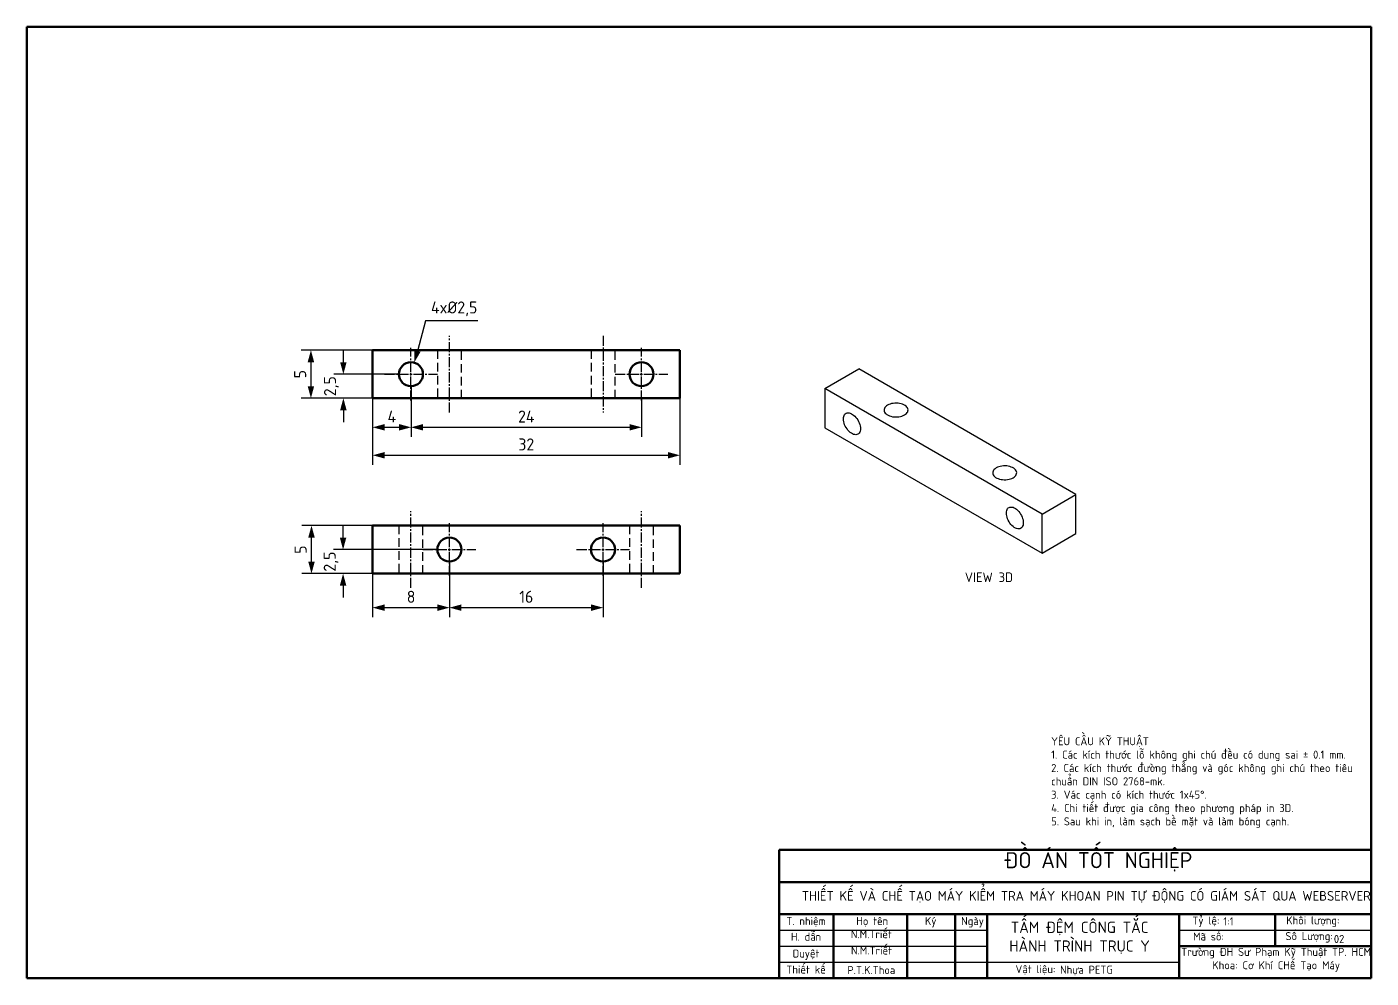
# Model space of a CAD drawing. Header units: millimetres. Extents: x -190 to 12889, y -227 to 3957.
# Drawn here: x 2489.5 to 2629.5, y 62.1 to 161.1 of the extents above; entities that cross this region are included whole.
import ezdxf

# ---------------------------------------------------------------- set-up
doc = ezdxf.new("R2010")
doc.units = ezdxf.units.MM
doc.header["$LTSCALE"] = 0.7
doc.header["$PDMODE"] = 35
doc.header["$PDSIZE"] = -4
doc.linetypes.add('CENTER2', pattern=[1.125, 0.75, -0.125, 0.125, -0.125])
doc.linetypes.add('HIDDEN', pattern=[9.525, 6.35, -3.175])
doc.layers.get('0').update_dxf_attribs({"color": 255})
for name, color, linetype, lineweight in [('AM_5', 10, 'Continuous', 25), ('AMC_Contour', 7, 'Continuous', 50), ('CON', 7, 'Continuous', 50), ('DIM', 94, 'Continuous', 25), ('KHUNGBV', 5, 'Continuous', 70), ('TEXT', 7, 'Continuous', 25)]:
    doc.layers.add(name, color=color, linetype=linetype, lineweight=lineweight)
doc.styles.add('TCVN-7284', font='tcvn+7284-2003r.ttf')
doc.dimstyles.new('TCVN_ISO-25_RadiusDia', dxfattribs={"dimtxt": 2.5, "dimasz": 2.5, "dimexe": 2, "dimexo": 0, "dimgap": 1, "dimtad": 1, "dimtoh": 1, "dimtxsty": 'TCVN-7284', "dimblk": 'Arrow', "dimcen": 0, "dimclrd": 256, "dimclre": 256, "dimclrt": 256, "dimadec": 0, "dimazin": 0, "dimtfac": 1, "dimtofl": 0, "dimtmove": 1, "dimatfit": 0, "dimldrblk": 'Arrow', "dimfxl": 1, "dimlwd": -1, "dimlwe": -1, "dimarcsym": 0})

# ---------------------------------------------------------------- blocks, each defined once
blk = doc.blocks.new('KHUNG_A3')
at = {"layer": 'CON', "color": 8, "linetype": 'Continuous', "ltscale": 0.66}
for p, q in [((296.71, 84.61), (296.71, 44.61)), ((296.71, 84.61), (481.71, 84.61)), ((296.71, 74.61), (481.71, 74.61)), ((296.71, 64.61), (481.71, 64.61)), ((313.71, 64.61), (313.71, 44.61)), ((336.71, 64.61), (336.71, 44.61)), ((351.71, 64.61), (351.71, 44.61)), ((361.71, 64.61), (361.71, 44.61)), ((421.71, 44.61), (421.71, 64.61)), ((451.71, 54.61), (451.71, 64.61)), ((421.71, 54.61), (481.71, 54.61))]:
    blk.add_line(p, q, dxfattribs=at)
at = {"layer": 'DIM', "color": 8, "linetype": 'Continuous', "ltscale": 0.66}
for p, q in [((296.71, 59.61), (361.71, 59.61)), ((421.71, 59.61), (481.71, 59.61)), ((296.71, 54.61), (361.71, 54.61)), ((296.71, 49.61), (421.71, 49.61))]:
    blk.add_line(p, q, dxfattribs=at)
at = {"layer": 'KHUNGBV', "color": 8, "linetype": 'Continuous', "ltscale": 0.66}
for p, q in [((481.71, 341.61), (61.71, 341.61)), ((61.71, 341.61), (61.71, 44.61)), ((481.71, 44.61), (481.71, 341.61)), ((61.71, 44.61), (481.71, 44.61))]:
    blk.add_line(p, q, dxfattribs=at)
at = {"color": 255, "attachment_point": 1, "style": 'TCVN-7284'}
for s, width, insert, char_height in [('{\\W1.485708; }ĐỒ ÁN TỐT NGHIỆP', 65.6643, (362.61, 83.93), 5), ('\\pxqc;T. nhiệm', 16.8827, (296.71, 63.68), 2.5), ('{\\W2.460912; }Họ tên', 16.8827, (317.11, 63.68), 2.5), ('{\\W4.544245; }Ký', 16.8827, (335.42, 63.68), 2.5), ('{\\W1.017842; }Ngày', 9.8035, (352.08, 63.68), 2.5), ('\\pxqc;Tỷ lệ:', 9.8035, (425.19, 63.83), 2.5), ('\\pxqc;Khối lượng:', 20.0073, (453.51, 63.88), 2.5), ('\\pxqc;H. dẫn', 16.8827, (296.71, 58.76), 2.5), ('\\pxqc;N.M.Triết', 16.8827, (317.11, 59.57), 2.5), ('{\\W0.286782; }Mã số:', 12.5818, (425.56, 58.85), 2.5), ('\\pxqc;Số Lượng:', 17.9691, (453.36, 58.98), 2.5), ('\\pxqc;N.M.Triết', 16.8827, (317.16, 54.47), 2.5), ('\\pxqc;Duyệt', 16.8827, (296.71, 53.54), 2.5), ('{\\W0.981773; }Trường ĐH Sư Phạm Kỹ Thuật TP. HCM\\P{\\W7.398439; }Khoa: Cơ Khí CHế Tạo Máy ', 61.6953, (420.88, 54.04), 2.5), ('\\pxqc;Thiết kế', 16.8827, (296.71, 48.52), 2.5), ('\\pxqc;P.T.K.Thoa', 16.8827, (317.11, 48.37), 2.5), ('\\pxi-3,l3,qc,t3;Vật liệu:', 59.8171, (346.92, 48.66), 2.5)]:
    blk.add_mtext_dynamic_manual_height_columns(s, width=width, gutter_width=88.6, heights=[0], dxfattribs=dict(at, insert=insert, char_height=char_height))
at = {"color": 255, "insert": (303.83, 71.79), "char_height": 3, "width": 178.521, "attachment_point": 1, "style": 'TCVN-7284'}
blk.add_mtext('THIẾT KẾ VÀ CHẾ TẠO MÁY KIỂM TRA MÁY KHOAN PIN TỰ ĐỘNG CÓ GIÁM SÁT QUA WEBSERVER\\P', dxfattribs=at)
blk = doc.blocks.new('*U205')
at = {"layer": 'AM_5', "color": 0, "linetype": 'CENTER2', "ltscale": 2, "transparency": 16777216}
for p, q in [((0, 0.25), (0, 2.75)), ((-2.75, 0), (-0.25, 0)), ((0.25, 0), (2.75, 0)), ((0, -2.75), (0, -0.25))]:
    blk.add_line(p, q, dxfattribs=at)
at = {"layer": 'AM_5', "color": 0, "linetype": 'Continuous', "ltscale": 2, "transparency": 16777216}
for p, q in [((-0.125, 0), (0.125, 0)), ((0, -0.125), (0, 0.125))]:
    blk.add_line(p, q, dxfattribs=at)
blk = doc.blocks.new('*U206')
at = {"layer": 'AM_5', "color": 0, "linetype": 'CENTER2', "ltscale": 2, "transparency": 16777216}
for p, q in [((0, 0.25), (0, 2.75)), ((-2.75, 0), (-0.25, 0)), ((0.25, 0), (2.75, 0)), ((0, -2.75), (0, -0.25))]:
    blk.add_line(p, q, dxfattribs=at)
at = {"layer": 'AM_5', "color": 0, "linetype": 'Continuous', "ltscale": 2, "transparency": 16777216}
for p, q in [((-0.125, 0), (0.125, 0)), ((0, -0.125), (0, 0.125))]:
    blk.add_line(p, q, dxfattribs=at)
blk = doc.blocks.new('*U207')
at = {"layer": 'AM_5', "color": 0, "linetype": 'CENTER2', "ltscale": 2, "transparency": 16777216}
blk.add_line((0, -4), (0, 4), dxfattribs=at)
blk = doc.blocks.new('*U208')
at = {"layer": 'AM_5', "color": 0, "linetype": 'CENTER2', "ltscale": 2, "transparency": 16777216}
blk.add_line((0, 4), (0, -4), dxfattribs=at)
blk = doc.blocks.new('3D_X1')
at = {"layer": 'AM_5', "color": 2, "linetype": 'HIDDEN', "ltscale": 0.2}
for p, q in [((2514.75, 153.19), (2514.75, 148.19)), ((2517.25, 148.19), (2517.25, 153.19)), ((2530.75, 153.19), (2530.75, 148.19)), ((2533.25, 148.19), (2533.25, 153.19))]:
    blk.add_line(p, q, dxfattribs=at)
at = {"layer": 'CON'}
for p, q in [((2540, 153.19), (2508, 153.19)), ((2508, 153.19), (2508, 148.19)), ((2540, 148.19), (2540, 153.19)), ((2508, 148.19), (2540, 148.19))]:
    blk.add_line(p, q, dxfattribs=at)
for centre in [(2512, 150.69), (2536, 150.69)]:
    blk.add_circle(centre, 1.25, dxfattribs=at)
at = {"layer": 'AM_5', "linetype": 'CENTER2', "ltscale": 2}
for name, p in [('*U207', (2516, 150.69)), ('*U208', (2532, 150.69)), ('*U206', (2512, 150.69)), ('*U205', (2536, 150.69))]:
    blk.add_blockref(name, p, dxfattribs=at)
blk = doc.blocks.new('*U212')
at = {"layer": 'AM_5', "color": 0, "linetype": 'CENTER2', "ltscale": 2, "transparency": 16777216}
for p, q in [((0, 0.25), (0, 2.75)), ((-2.75, 0), (-0.25, 0)), ((0.25, 0), (2.75, 0)), ((0, -2.75), (0, -0.25))]:
    blk.add_line(p, q, dxfattribs=at)
at = {"layer": 'AM_5', "color": 0, "linetype": 'Continuous', "ltscale": 2, "transparency": 16777216}
for p, q in [((-0.125, 0), (0.125, 0)), ((0, -0.125), (0, 0.125))]:
    blk.add_line(p, q, dxfattribs=at)
blk = doc.blocks.new('*U213')
at = {"layer": 'AM_5', "color": 0, "linetype": 'CENTER2', "ltscale": 2, "transparency": 16777216}
for p, q in [((0, 0.25), (0, 2.75)), ((-2.75, 0), (-0.25, 0)), ((0.25, 0), (2.75, 0)), ((0, -2.75), (0, -0.25))]:
    blk.add_line(p, q, dxfattribs=at)
at = {"layer": 'AM_5', "color": 0, "linetype": 'Continuous', "ltscale": 2, "transparency": 16777216}
for p, q in [((-0.125, 0), (0.125, 0)), ((0, -0.125), (0, 0.125))]:
    blk.add_line(p, q, dxfattribs=at)
blk = doc.blocks.new('*U210')
at = {"layer": 'AM_5', "color": 0, "linetype": 'CENTER2', "ltscale": 2, "transparency": 16777216}
blk.add_line((0, -4), (0, 4), dxfattribs=at)
blk = doc.blocks.new('*U211')
at = {"layer": 'AM_5', "color": 0, "linetype": 'CENTER2', "ltscale": 2, "transparency": 16777216}
blk.add_line((0, -4), (0, 4), dxfattribs=at)
blk = doc.blocks.new('3D_X2')
at = {"layer": 'AM_5', "color": 2, "linetype": 'HIDDEN', "ltscale": 0.2}
for p, q in [((2510.75, 134.94), (2510.75, 129.94)), ((2513.25, 129.94), (2513.25, 134.94)), ((2534.75, 134.94), (2534.75, 129.94)), ((2537.25, 129.94), (2537.25, 134.94))]:
    blk.add_line(p, q, dxfattribs=at)
at = {"layer": 'CON'}
for p, q in [((2508, 129.94), (2508, 134.94)), ((2540, 134.94), (2508, 134.94)), ((2540, 129.94), (2540, 134.94)), ((2540, 129.94), (2508, 129.94))]:
    blk.add_line(p, q, dxfattribs=at)
for centre in [(2516, 132.44), (2532, 132.44)]:
    blk.add_circle(centre, 1.25, dxfattribs=at)
at = {"layer": 'AM_5', "linetype": 'CENTER2', "ltscale": 2}
for name, p in [('*U211', (2512, 132.44)), ('*U210', (2536, 132.44)), ('*U212', (2516, 132.44)), ('*U213', (2532, 132.44))]:
    blk.add_blockref(name, p, dxfattribs=at)
blk = doc.blocks.new('Arrow')
at = {"layer": 'DIM'}
blk.add_solid([(-1, 0.27), (-1, -0.27), (0, 0)], dxfattribs=at)
blk = doc.blocks.new('*D641')
at = {"layer": 'Defpoints', "color": 0, "ltscale": 0.7, "transparency": 16777216}
for p in [(2522.47, 124.92), (2528.27, 124.92), (2525.52, 122.42)]:
    blk.add_point(p, dxfattribs=at)
at = {"layer": 'DIM', "ltscale": 0.7, "transparency": 16777216}
for p, q in [((2522.47, 126.17), (2522.47, 127.42)), ((2528.27, 124.92), (2521.47, 124.92)), ((2525.52, 122.42), (2521.47, 122.42)), ((2522.47, 121.17), (2522.47, 119.92))]:
    blk.add_line(p, q, dxfattribs=at)
at = {"layer": 'DIM', "ltscale": 0.7, "transparency": 16777216, "xscale": 1.25, "yscale": 1.25, "zscale": 1.25}
for p, rotation in [((2522.47, 124.92), 270), ((2522.47, 122.42), 90)]:
    blk.add_blockref('Arrow', p, dxfattribs=dict(at, rotation=rotation))
at = {"layer": 'DIM', "ltscale": 0.7, "transparency": 16777216, "insert": (2521.22, 123.67), "char_height": 1.25, "attachment_point": 5, "rotation": 90, "style": 'TCVN-7284'}
blk.add_mtext('2,5', dxfattribs=at)
blk = doc.blocks.new('*D642')
at = {"layer": 'Defpoints', "color": 0, "ltscale": 0.7, "transparency": 16777216}
for p in [(2525.52, 127.42), (2519.09, 122.42), (2525.52, 122.42)]:
    blk.add_point(p, dxfattribs=at)
at = {"layer": 'DIM', "ltscale": 0.7, "transparency": 16777216}
for p, q in [((2525.52, 127.42), (2518.09, 127.42)), ((2519.09, 126.17), (2519.09, 123.67)), ((2525.52, 122.42), (2518.09, 122.42))]:
    blk.add_line(p, q, dxfattribs=at)
at = {"layer": 'DIM', "ltscale": 0.7, "transparency": 16777216, "xscale": 1.25, "yscale": 1.25, "zscale": 1.25}
for p, rotation in [((2519.09, 127.42), 90), ((2519.09, 122.42), 270)]:
    blk.add_blockref('Arrow', p, dxfattribs=dict(at, rotation=rotation))
at = {"layer": 'DIM', "ltscale": 0.7, "transparency": 16777216, "insert": (2517.97, 124.92), "char_height": 1.25, "attachment_point": 5, "rotation": 90, "style": 'TCVN-7284'}
blk.add_mtext('5', dxfattribs=at)
blk = doc.blocks.new('*D643')
at = {"layer": 'Defpoints', "color": 0, "ltscale": 0.7, "transparency": 16777216}
for p in [(2529.52, 123.67), (2525.52, 122.42), (2529.52, 119.39)]:
    blk.add_point(p, dxfattribs=at)
at = {"layer": 'DIM', "ltscale": 0.7, "transparency": 16777216}
for p, q in [((2529.52, 123.67), (2529.52, 118.39)), ((2525.52, 122.42), (2525.52, 118.39)), ((2526.77, 119.39), (2528.27, 119.39))]:
    blk.add_line(p, q, dxfattribs=at)
at = {"layer": 'DIM', "ltscale": 0.7, "transparency": 16777216, "xscale": 1.25, "yscale": 1.25, "zscale": 1.25, "rotation": 180}
blk.add_blockref('Arrow', (2525.52, 119.39), dxfattribs=at)
at = {"layer": 'DIM', "ltscale": 0.7, "transparency": 16777216, "xscale": 1.25, "yscale": 1.25, "zscale": 1.25}
blk.add_blockref('Arrow', (2529.52, 119.39), dxfattribs=at)
at = {"layer": 'DIM', "ltscale": 0.7, "transparency": 16777216, "insert": (2527.52, 120.51), "char_height": 1.25, "attachment_point": 5, "style": 'TCVN-7284'}
blk.add_mtext('4', dxfattribs=at)
blk = doc.blocks.new('*D644')
at = {"layer": 'Defpoints', "color": 0, "ltscale": 0.7, "transparency": 16777216}
for p in [(2529.52, 123.67), (2553.52, 122.42), (2553.52, 119.39)]:
    blk.add_point(p, dxfattribs=at)
at = {"layer": 'DIM', "ltscale": 0.7, "transparency": 16777216}
for p, q in [((2529.52, 123.67), (2529.52, 118.39)), ((2553.52, 122.42), (2553.52, 118.39)), ((2530.77, 119.39), (2552.27, 119.39))]:
    blk.add_line(p, q, dxfattribs=at)
at = {"layer": 'DIM', "ltscale": 0.7, "transparency": 16777216, "xscale": 1.25, "yscale": 1.25, "zscale": 1.25, "rotation": 180}
blk.add_blockref('Arrow', (2529.52, 119.39), dxfattribs=at)
at = {"layer": 'DIM', "ltscale": 0.7, "transparency": 16777216, "xscale": 1.25, "yscale": 1.25, "zscale": 1.25}
blk.add_blockref('Arrow', (2553.52, 119.39), dxfattribs=at)
at = {"layer": 'DIM', "ltscale": 0.7, "transparency": 16777216, "insert": (2541.52, 120.51), "char_height": 1.25, "attachment_point": 5, "style": 'TCVN-7284'}
blk.add_mtext('24', dxfattribs=at)
blk = doc.blocks.new('*D645')
at = {"layer": 'Defpoints', "color": 0, "ltscale": 0.7, "transparency": 16777216}
for p in [(2525.52, 122.42), (2557.52, 122.42), (2557.52, 116.48)]:
    blk.add_point(p, dxfattribs=at)
at = {"layer": 'DIM', "ltscale": 0.7, "transparency": 16777216}
for p, q in [((2525.52, 122.42), (2525.52, 115.48)), ((2557.52, 122.42), (2557.52, 115.48)), ((2526.77, 116.48), (2556.27, 116.48))]:
    blk.add_line(p, q, dxfattribs=at)
at = {"layer": 'DIM', "ltscale": 0.7, "transparency": 16777216, "xscale": 1.25, "yscale": 1.25, "zscale": 1.25, "rotation": 180}
blk.add_blockref('Arrow', (2525.52, 116.48), dxfattribs=at)
at = {"layer": 'DIM', "ltscale": 0.7, "transparency": 16777216, "xscale": 1.25, "yscale": 1.25, "zscale": 1.25}
blk.add_blockref('Arrow', (2557.52, 116.48), dxfattribs=at)
at = {"layer": 'DIM', "ltscale": 0.7, "transparency": 16777216, "insert": (2541.52, 117.61), "char_height": 1.25, "attachment_point": 5, "style": 'TCVN-7284'}
blk.add_mtext('32', dxfattribs=at)
blk = doc.blocks.new('*D646')
at = {"layer": 'Defpoints', "color": 0, "ltscale": 0.7, "transparency": 16777216}
for p in [(2522.44, 106.66), (2532.27, 106.66), (2525.52, 104.16)]:
    blk.add_point(p, dxfattribs=at)
at = {"layer": 'DIM', "ltscale": 0.7, "transparency": 16777216}
for p, q in [((2522.44, 107.91), (2522.44, 109.16)), ((2532.27, 106.66), (2521.44, 106.66)), ((2525.52, 104.16), (2521.44, 104.16)), ((2522.44, 102.91), (2522.44, 101.66))]:
    blk.add_line(p, q, dxfattribs=at)
at = {"layer": 'DIM', "ltscale": 0.7, "transparency": 16777216, "xscale": 1.25, "yscale": 1.25, "zscale": 1.25}
for p, rotation in [((2522.44, 106.66), 270), ((2522.44, 104.16), 90)]:
    blk.add_blockref('Arrow', p, dxfattribs=dict(at, rotation=rotation))
at = {"layer": 'DIM', "ltscale": 0.7, "transparency": 16777216, "insert": (2521.19, 105.41), "char_height": 1.25, "attachment_point": 5, "rotation": 90, "style": 'TCVN-7284'}
blk.add_mtext('2,5', dxfattribs=at)
blk = doc.blocks.new('*D647')
at = {"layer": 'Defpoints', "color": 0, "ltscale": 0.7, "transparency": 16777216}
for p in [(2519.15, 109.16), (2525.52, 109.16), (2525.52, 104.16)]:
    blk.add_point(p, dxfattribs=at)
at = {"layer": 'DIM', "ltscale": 0.7, "transparency": 16777216}
for p, q in [((2525.52, 109.16), (2518.15, 109.16)), ((2519.15, 105.41), (2519.15, 107.91)), ((2525.52, 104.16), (2518.15, 104.16))]:
    blk.add_line(p, q, dxfattribs=at)
at = {"layer": 'DIM', "ltscale": 0.7, "transparency": 16777216, "xscale": 1.25, "yscale": 1.25, "zscale": 1.25}
for p, rotation in [((2519.15, 109.16), 90), ((2519.15, 104.16), 270)]:
    blk.add_blockref('Arrow', p, dxfattribs=dict(at, rotation=rotation))
at = {"layer": 'DIM', "ltscale": 0.7, "transparency": 16777216, "insert": (2518.02, 106.66), "char_height": 1.25, "attachment_point": 5, "rotation": 90, "style": 'TCVN-7284'}
blk.add_mtext('5', dxfattribs=at)
blk = doc.blocks.new('*D648')
at = {"layer": 'Defpoints', "color": 0, "ltscale": 0.7, "transparency": 16777216}
for p in [(2533.52, 105.41), (2525.52, 104.16), (2533.52, 100.62)]:
    blk.add_point(p, dxfattribs=at)
at = {"layer": 'DIM', "ltscale": 0.7, "transparency": 16777216}
for p, q in [((2533.52, 105.41), (2533.52, 99.62)), ((2525.52, 104.16), (2525.52, 99.62)), ((2526.77, 100.62), (2532.27, 100.62))]:
    blk.add_line(p, q, dxfattribs=at)
at = {"layer": 'DIM', "ltscale": 0.7, "transparency": 16777216, "xscale": 1.25, "yscale": 1.25, "zscale": 1.25, "rotation": 180}
blk.add_blockref('Arrow', (2525.52, 100.62), dxfattribs=at)
at = {"layer": 'DIM', "ltscale": 0.7, "transparency": 16777216, "xscale": 1.25, "yscale": 1.25, "zscale": 1.25}
blk.add_blockref('Arrow', (2533.52, 100.62), dxfattribs=at)
at = {"layer": 'DIM', "ltscale": 0.7, "transparency": 16777216, "insert": (2529.52, 101.75), "char_height": 1.25, "attachment_point": 5, "style": 'TCVN-7284'}
blk.add_mtext('8', dxfattribs=at)
blk = doc.blocks.new('*D649')
at = {"layer": 'Defpoints', "color": 0, "ltscale": 0.7, "transparency": 16777216}
for p in [(2533.52, 105.41), (2549.52, 105.41), (2549.52, 100.62)]:
    blk.add_point(p, dxfattribs=at)
at = {"layer": 'DIM', "ltscale": 0.7, "transparency": 16777216}
for p, q in [((2533.52, 105.41), (2533.52, 99.62)), ((2549.52, 105.41), (2549.52, 99.62)), ((2534.77, 100.62), (2548.27, 100.62))]:
    blk.add_line(p, q, dxfattribs=at)
at = {"layer": 'DIM', "ltscale": 0.7, "transparency": 16777216, "xscale": 1.25, "yscale": 1.25, "zscale": 1.25, "rotation": 180}
blk.add_blockref('Arrow', (2533.52, 100.62), dxfattribs=at)
at = {"layer": 'DIM', "ltscale": 0.7, "transparency": 16777216, "xscale": 1.25, "yscale": 1.25, "zscale": 1.25}
blk.add_blockref('Arrow', (2549.52, 100.62), dxfattribs=at)
at = {"layer": 'DIM', "ltscale": 0.7, "transparency": 16777216, "insert": (2541.52, 101.75), "char_height": 1.25, "attachment_point": 5, "style": 'TCVN-7284'}
blk.add_mtext('16', dxfattribs=at)
blk = doc.blocks.new('KSW')
at = {"color": 5}
for p, q in [((2557.65, -39.88), (2561.19, -37.83)), ((2583.81, -50.9), (2561.19, -37.83)), ((2580.28, -52.94), (2557.65, -39.88)), ((2557.65, -39.88), (2557.65, -43.96)), ((2557.65, -43.96), (2580.28, -57.02)), ((2580.28, -52.94), (2583.81, -50.9)), ((2583.81, -54.98), (2583.81, -50.9)), ((2580.28, -57.02), (2580.28, -52.94)), ((2580.28, -57.02), (2583.81, -54.98))]:
    blk.add_line(p, q, dxfattribs=at)
at = {"color": 5, "flags": 128}
for points in [[(2564.19, -41.61), (2564.08, -41.68), (2563.99, -41.77), (2563.91, -41.86), (2563.86, -41.95), (2563.83, -42.05), (2563.83, -42.14), (2563.84, -42.24), (2563.88, -42.34), (2563.95, -42.43), (2564.03, -42.52), (2564.13, -42.59), (2564.25, -42.66), (2564.39, -42.72), (2564.54, -42.77), (2564.7, -42.81), (2564.86, -42.83), (2565.03, -42.84), (2565.2, -42.84), (2565.37, -42.82), (2565.53, -42.79), (2565.69, -42.75), (2565.83, -42.7), (2565.96, -42.63), (2566.07, -42.56), (2566.17, -42.47), (2566.24, -42.38), (2566.29, -42.29), (2566.32, -42.19), (2566.33, -42.1), (2566.31, -42), (2566.27, -41.9), (2566.2, -41.81), (2566.12, -41.72), (2566.02, -41.65), (2565.9, -41.58), (2565.76, -41.52), (2565.61, -41.47), (2565.45, -41.43), (2565.29, -41.41), (2565.12, -41.4), (2564.95, -41.4), (2564.78, -41.42), (2564.62, -41.45), (2564.46, -41.49), (2564.32, -41.55), (2564.19, -41.61)], [(2559.6, -43.04), (2559.6, -42.9), (2559.63, -42.78), (2559.67, -42.67), (2559.72, -42.58), (2559.79, -42.51), (2559.88, -42.45), (2559.97, -42.42), (2560.07, -42.41), (2560.18, -42.42), (2560.3, -42.45), (2560.42, -42.5), (2560.54, -42.57), (2560.66, -42.65), (2560.78, -42.76), (2560.89, -42.88), (2560.99, -43.01), (2561.08, -43.15), (2561.17, -43.3), (2561.24, -43.45), (2561.29, -43.61), (2561.33, -43.77), (2561.36, -43.92), (2561.36, -44.06), (2561.36, -44.19), (2561.33, -44.32), (2561.29, -44.42), (2561.24, -44.52), (2561.17, -44.59), (2561.08, -44.64), (2560.99, -44.68), (2560.89, -44.69), (2560.78, -44.68), (2560.66, -44.65), (2560.54, -44.6), (2560.42, -44.53), (2560.3, -44.44), (2560.18, -44.34), (2560.07, -44.22), (2559.97, -44.09), (2559.88, -43.95), (2559.79, -43.8), (2559.72, -43.64), (2559.67, -43.49), (2559.63, -43.33), (2559.6, -43.18), (2559.6, -43.04)], [(2575.51, -48.14), (2575.39, -48.22), (2575.3, -48.3), (2575.23, -48.39), (2575.18, -48.48), (2575.15, -48.58), (2575.14, -48.68), (2575.16, -48.77), (2575.2, -48.87), (2575.26, -48.96), (2575.34, -49.05), (2575.45, -49.13), (2575.57, -49.2), (2575.7, -49.25), (2575.85, -49.3), (2576.01, -49.34), (2576.18, -49.36), (2576.35, -49.37), (2576.52, -49.37), (2576.69, -49.35), (2576.85, -49.32), (2577, -49.28), (2577.15, -49.23), (2577.27, -49.16), (2577.39, -49.09), (2577.48, -49.01), (2577.55, -48.92), (2577.6, -48.82), (2577.63, -48.73), (2577.64, -48.63), (2577.62, -48.53), (2577.58, -48.43), (2577.52, -48.34), (2577.44, -48.26), (2577.33, -48.18), (2577.21, -48.11), (2577.08, -48.05), (2576.93, -48), (2576.77, -47.96), (2576.6, -47.94), (2576.43, -47.93), (2576.26, -47.93), (2576.09, -47.95), (2575.93, -47.98), (2575.78, -48.02), (2575.63, -48.08), (2575.51, -48.14)], [(2576.57, -52.84), (2576.57, -52.7), (2576.6, -52.58), (2576.64, -52.47), (2576.7, -52.38), (2576.76, -52.31), (2576.85, -52.25), (2576.94, -52.22), (2577.04, -52.21), (2577.15, -52.21), (2577.27, -52.24), (2577.39, -52.29), (2577.51, -52.36), (2577.63, -52.45), (2577.75, -52.56), (2577.86, -52.67), (2577.96, -52.81), (2578.05, -52.95), (2578.14, -53.1), (2578.21, -53.25), (2578.26, -53.41), (2578.3, -53.56), (2578.33, -53.71), (2578.33, -53.86), (2578.33, -53.99), (2578.3, -54.11), (2578.26, -54.22), (2578.21, -54.31), (2578.14, -54.39), (2578.05, -54.44), (2577.96, -54.47), (2577.86, -54.49), (2577.75, -54.48), (2577.63, -54.45), (2577.51, -54.4), (2577.39, -54.33), (2577.27, -54.24), (2577.15, -54.14), (2577.04, -54.02), (2576.94, -53.89), (2576.85, -53.74), (2576.76, -53.59), (2576.7, -53.44), (2576.64, -53.28), (2576.6, -53.13), (2576.57, -52.98), (2576.57, -52.84)]]:
    blk.add_lwpolyline(points, dxfattribs=at)
blk = doc.blocks.new('*D914')
at = {"layer": 'Defpoints', "color": 0, "ltscale": 0.7, "transparency": 16777216}
for p in [(2529.85, 126.13), (2529.19, 123.72)]:
    blk.add_point(p, dxfattribs=at)
at = {"layer": 'DIM', "ltscale": 0.7, "transparency": 16777216}
for p, q in [((2531.04, 130.47), (2530.18, 127.33)), ((2536.47, 130.47), (2531.04, 130.47))]:
    blk.add_line(p, q, dxfattribs=at)
at = {"layer": 'DIM', "ltscale": 0.7, "transparency": 16777216, "xscale": 1.25, "yscale": 1.25, "zscale": 1.25, "rotation": 254.6681671467379}
blk.add_blockref('Arrow', (2529.85, 126.13), dxfattribs=at)
at = {"layer": 'DIM', "ltscale": 0.7, "transparency": 16777216, "insert": (2534.01, 131.72), "char_height": 1.25, "attachment_point": 5, "style": 'TCVN-7284'}
blk.add_mtext('4x%%C2,5', dxfattribs=at)

msp = doc.modelspace()

# ---------------------------------------------------------------- block references
at = {"layer": 'AM_5'}
for name in ['3D_X1', '3D_X2']:
    msp.add_blockref(name, (17.5119, -25.7711), dxfattribs=at)
at = {"layer": 'DIM', "xscale": 0.3333333333333333, "yscale": 0.3333333333333333, "zscale": 0.3333333333333333}
msp.add_blockref('KHUNG_A3', (2468.9373, 47.1939), dxfattribs=at)
at = {"layer": 'DIM'}
msp.add_blockref('KSW', (14.954, 163.3051), dxfattribs=at)

# ---------------------------------------------------------------- texts
at = {"insert": (2587.1895, 104.2846), "char_height": 1, "width": 32.832125, "attachment_point": 1, "style": 'TCVN-7284'}
msp.add_mtext('VIEW 3D', dxfattribs=at)
at = {"ltscale": 0.7, "char_height": 0.83333, "attachment_point": 1, "style": 'TCVN-7284'}
for s, width, insert in [('1:1', 1.500012, (2614.1157, 68.385)), ('02', 1.500012, (2625.6302, 66.5507)), ('Nhựa PETG', 7.042869, (2597.1123, 63.354))]:
    msp.add_mtext_dynamic_manual_height_columns(s, width=width, gutter_width=4.1667, heights=[0], dxfattribs=dict(at, insert=insert))
at = {"layer": 'AMC_Contour', "color": 255, "insert": (2599.1475, 66.2549), "char_height": 1.166667, "attachment_point": 5, "style": 'TCVN-7284'}
msp.add_mtext_dynamic_manual_height_columns('TẤM ĐỆM CÔNG TẮC HÀNH TRÌNH TRỤC Y', width=16.020954, gutter_width=5.8333, heights=[0], dxfattribs=at)
at = {"layer": 'TEXT', "ltscale": 0.7, "insert": (2596.1882, 87.1284), "char_height": 0.833333, "attachment_point": 1, "style": 'TCVN-7284'}
msp.add_mtext_dynamic_manual_height_columns('YÊU CẦU KỸ THUẬT\\P1. Các kích thước lỗ không ghi chú đều có dung sai ± 0.1 mm. \\P2. Các kích thước đường thẳng và góc không ghi chú theo tiêu chuẩn DIN ISO 2768-mk.\\P3. Vác cạnh có kích thước 1x45°.\\P4. Chi tiết được gia công theo phương pháp in 3D.\\P5. Sau khi in, làm sạch bề mặt và làm bóng cạnh.', width=34.402642, gutter_width=574.0304, heights=[0], dxfattribs=at)

# ---------------------------------------------------------------- dimensions: what is measured, and where the dimension line sits
at = {"layer": 'DIM', "ltscale": 0.7}
dim = msp.add_diameter_dim_2p(p1=(2529.1852, 123.7179), p2=(2529.8462, 126.1289), dimstyle='TCVN_ISO-25_RadiusDia', override={"dimscale": 0.5, "dimpost": '4x%%C<>'}, dxfattribs=at)
dim.commit()
dim.dimension.update_dxf_attribs({"geometry": '*D914', "text_midpoint": (2531.0371, 130.4726), "dimtype": 163})
for base, p1, p2, picture, middle in [((2519.0942, 122.4234), (2525.5157, 127.4234), (2525.5157, 122.4234), '*D642', (2517.9692, 124.9234)), ((2519.1499, 109.164), (2525.5157, 104.164), (2525.5157, 109.164), '*D647', (2518.0249, 106.664))]:
    dim = msp.add_linear_dim(base=base, p1=p1, p2=p2, angle=90, dimstyle='TCVN_ISO-25_RadiusDia', override={"dimscale": 0.5}, dxfattribs=at)
    dim.commit()
    dim.dimension.update_dxf_attribs({"geometry": picture, "text_midpoint": middle})
for base, p1, p2, picture, middle in [((2522.4666, 124.9234), (2525.5157, 122.4234), (2528.2657, 124.9234), '*D641', (2522.4666, 123.6734)), ((2522.4382, 106.664), (2525.5157, 104.164), (2532.2657, 106.664), '*D646', (2522.4382, 105.414))]:
    dim = msp.add_linear_dim(base=base, p1=p1, p2=p2, angle=90, dimstyle='TCVN_ISO-25_RadiusDia', override={"dimscale": 0.5}, dxfattribs=at)
    dim.commit()
    dim.dimension.update_dxf_attribs({"geometry": picture, "text_midpoint": middle, "dimtype": 160})
for base, p1, p2, override, picture, middle in [((2529.5157, 119.3891), (2525.5157, 122.4234), (2529.5157, 123.6734), {"dimscale": 0.5}, '*D643', (2527.5157, 120.5141)), ((2553.5157, 119.3891), (2529.5157, 123.6734), (2553.5157, 122.4234), {"dimscale": 0.5, "dimtmove": 1}, '*D644', (2541.5157, 120.5141)), ((2557.5157, 116.4837), (2525.5157, 122.4234), (2557.5157, 122.4234), {"dimscale": 0.5, "dimtp": 0.15, "dimtm": 0.15}, '*D645', (2541.5157, 117.6087)), ((2533.5157, 100.6223), (2525.5157, 104.164), (2533.5157, 105.414), {"dimscale": 0.5}, '*D648', (2529.5157, 101.7473)), ((2549.5157, 100.6223), (2533.5157, 105.414), (2549.5157, 105.414), {"dimscale": 0.5, "dimtmove": 1}, '*D649', (2541.5157, 101.7473))]:
    dim = msp.add_linear_dim(base=base, p1=p1, p2=p2, dimstyle='TCVN_ISO-25_RadiusDia', override=override, dxfattribs=at)
    dim.commit()
    dim.dimension.update_dxf_attribs({"geometry": picture, "text_midpoint": middle})

doc.saveas('drawing.dxf')
